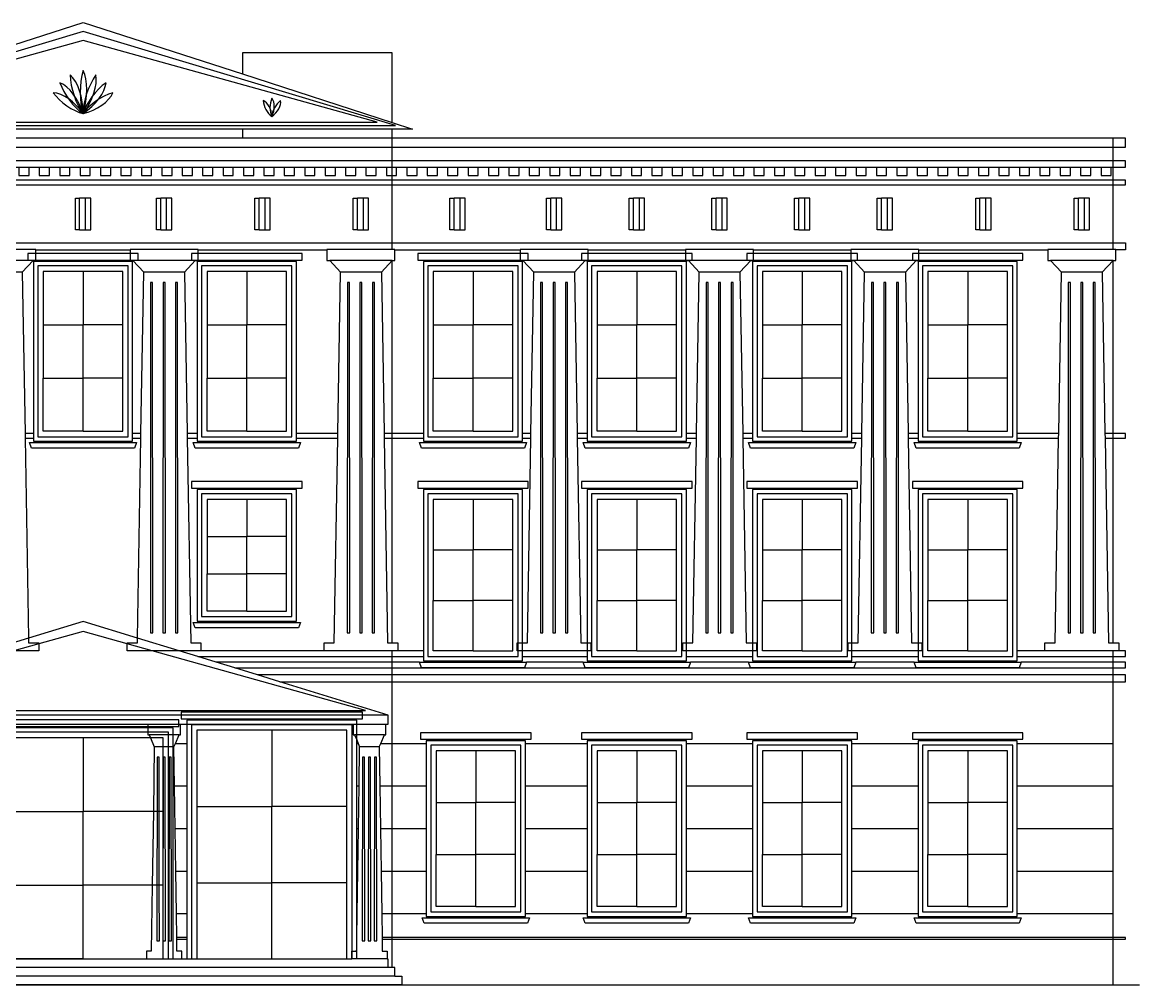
# Model space of a CAD drawing. Extents: x 114901 to 152161, y 103898 to 120858.
# Drawn here: x 132461 to 152161, y 103898 to 120858 of the extents above; entities that cross this region are included whole.
import ezdxf

# ---------------------------------------------------------------- set-up
doc = ezdxf.new("R2010")
doc.units = 0
for name, color, linetype, lineweight in [('01_SOURCE_MASSING', 7, 'Continuous', 25), ('02_NEW_GLAZING', 7, 'Continuous', 25), ('03_NEW_FRAMES', 7, 'Continuous', 25), ('04_NEW_CROWNS', 7, 'Continuous', 25), ('05_NEW_COLUMNS', 7, 'Continuous', 25), ('07_NEW_ORNAMENT', 7, 'Continuous', 25)]:
    doc.layers.add(name, color=color, linetype=linetype, lineweight=lineweight)

# ---------------------------------------------------------------- blocks, each defined once
blk = doc.blocks.new('GREEK_WINDOW_005')
at = {"layer": '02_NEW_GLAZING'}
for points in [[(0, 2746), (-700, 2746), (-700, 1831)], [(700, 1831), (700, 2746), (0, 2746)], [(0, 2746), (0, 1831)], [(-700, 1831), (-700, 915)], [(-700, 1831), (0, 1831)], [(700, 1831), (0, 1831)], [(0, 915), (0, 1831)], [(700, 915), (700, 1831)], [(0, 0), (-700, 0), (-700, 915)], [(-700, 915), (0, 915)], [(0, 0), (700, 0), (700, 915)], [(0, 0), (0, 915)], [(700, 915), (0, 915)]]:
    blk.add_lwpolyline(points, dxfattribs=at)
at = {"layer": '03_NEW_FRAMES'}
for points in [[(-975, 2946), (975, 2946), (975, 3061), (-975, 3061)], [(-875, -175), (875, -175), (875, -126), (875, 624), (875, 1374), (875, 2124), (875, 2874), (875, 2921), (-875, 2921), (-875, 2874), (-875, 2124), (-875, 1374), (-875, 624), (-875, -126)], [(-796, -96), (796, -96), (796, 2842), (-796, 2842)], [(-945, -200), (945, -200), (910, -295), (-910, -295)]]:
    blk.add_lwpolyline(points, close=True, dxfattribs=at)
blk = doc.blocks.new('GREEK_WINDOW_006')
at = {"layer": '02_NEW_GLAZING'}
for points in [[(0, 2746), (-700, 2746), (-700, 1831)], [(700, 1831), (700, 2746), (0, 2746)], [(0, 2746), (0, 1831)], [(-700, 1831), (-700, 915)], [(-700, 1831), (0, 1831)], [(700, 1831), (0, 1831)], [(0, 915), (0, 1831)], [(700, 915), (700, 1831)], [(0, 0), (-700, 0), (-700, 915)], [(-700, 915), (0, 915)], [(0, 0), (700, 0), (700, 915)], [(0, 0), (0, 915)], [(700, 915), (0, 915)]]:
    blk.add_lwpolyline(points, dxfattribs=at)
at = {"layer": '03_NEW_FRAMES'}
for points in [[(-975, 2946), (975, 2946), (975, 3061), (-975, 3061)], [(-875, -175), (875, -175), (875, -126), (875, 624), (875, 1374), (875, 2124), (875, 2874), (875, 2921), (-875, 2921), (-875, 2874), (-875, 2124), (-875, 1374), (-875, 624), (-875, -126)], [(-796, -96), (796, -96), (796, 2842), (-796, 2842)], [(-945, -200), (945, -200), (910, -295), (-910, -295)]]:
    blk.add_lwpolyline(points, close=True, dxfattribs=at)
blk = doc.blocks.new('GREEK_WINDOW_007')
at = {"layer": '02_NEW_GLAZING'}
for points in [[(0, 2746), (-700, 2746), (-700, 1831)], [(700, 1831), (700, 2746), (0, 2746)], [(0, 2746), (0, 1831)], [(-700, 1831), (-700, 915)], [(-700, 1831), (0, 1831)], [(700, 1831), (0, 1831)], [(0, 915), (0, 1831)], [(700, 915), (700, 1831)], [(0, 0), (-700, 0), (-700, 915)], [(-700, 915), (0, 915)], [(0, 0), (700, 0), (700, 915)], [(0, 0), (0, 915)], [(700, 915), (0, 915)]]:
    blk.add_lwpolyline(points, dxfattribs=at)
at = {"layer": '03_NEW_FRAMES'}
for points in [[(-975, 2946), (975, 2946), (975, 3061), (-975, 3061)], [(-875, -175), (875, -175), (875, -126), (875, 624), (875, 1374), (875, 2124), (875, 2874), (875, 2921), (-875, 2921), (-875, 2874), (-875, 2124), (-875, 1374), (-875, 624), (-875, -126)], [(-796, -96), (796, -96), (796, 2842), (-796, 2842)], [(-945, -200), (945, -200), (910, -295), (-910, -295)]]:
    blk.add_lwpolyline(points, close=True, dxfattribs=at)
blk = doc.blocks.new('GREEK_WINDOW_008')
at = {"layer": '02_NEW_GLAZING'}
for points in [[(0, 2746), (-700, 2746), (-700, 1831)], [(700, 1831), (700, 2746), (0, 2746)], [(0, 2746), (0, 1831)], [(-700, 1831), (-700, 915)], [(-700, 1831), (0, 1831)], [(700, 1831), (0, 1831)], [(0, 915), (0, 1831)], [(700, 915), (700, 1831)], [(0, 0), (-700, 0), (-700, 915)], [(-700, 915), (0, 915)], [(0, 0), (700, 0), (700, 915)], [(0, 0), (0, 915)], [(700, 915), (0, 915)]]:
    blk.add_lwpolyline(points, dxfattribs=at)
at = {"layer": '03_NEW_FRAMES'}
for points in [[(-975, 2946), (975, 2946), (975, 3061), (-975, 3061)], [(-875, -175), (875, -175), (875, -126), (875, 624), (875, 1374), (875, 2124), (875, 2874), (875, 2921), (-875, 2921), (-875, 2874), (-875, 2124), (-875, 1374), (-875, 624), (-875, -126)], [(-796, -96), (796, -96), (796, 2842), (-796, 2842)], [(-945, -200), (945, -200), (910, -295), (-910, -295)]]:
    blk.add_lwpolyline(points, close=True, dxfattribs=at)
blk = doc.blocks.new('GREEK_WINDOW_010')
at = {"layer": '02_NEW_GLAZING'}
for points in [[(0, 3899), (-1187, 3899), (-1412, 3899), (-1412, 3739), (-1412, 3559), (-1412, 2600)], [(1412, 2600), (1412, 3559), (1412, 3739), (1412, 3899), (1187, 3899), (0, 3899)], [(0, 3899), (0, 2600)], [(-1412, 2600), (-1412, 1300)], [(-1412, 2600), (-1410, 2600), (-1343, 2600), (-1305, 2600), (-1240, 2600), (0, 2600)], [(1412, 2600), (1410, 2600), (1343, 2600), (1305, 2600), (1240, 2600), (0, 2600)], [(0, 1300), (0, 2600)], [(1412, 1300), (1412, 2600)], [(0, 0), (-1118, 0), (-1412, 0), (-1412, 319), (-1412, 1300)], [(-1412, 1300), (-1409, 1300), (-1345, 1300), (-1303, 1300), (-1221, 1300), (0, 1300)], [(0, 0), (1118, 0), (1412, 0), (1412, 319), (1412, 1300)], [(0, 0), (0, 1300)], [(1412, 1300), (1409, 1300), (1345, 1300), (1303, 1300), (1221, 1300), (0, 1300)]]:
    blk.add_lwpolyline(points, dxfattribs=at)
at = {"layer": '03_NEW_FRAMES'}
blk.add_lwpolyline([(-1687, 4099), (-1142, 4099), (1142, 4099), (1687, 4099), (1687, 4139), (1687, 4214), (-1687, 4214), (-1687, 4139)], close=True, dxfattribs=at)
for points in [[(1587, -1), (1587, 3739), (1587, 3949), (1587, 4074), (1142, 4074), (-1142, 4074), (-1587, 4074), (-1587, 3949), (-1587, 3739), (-1587, -1)], [(1509, -1), (1509, 3739), (1509, 3949), (1509, 3996), (1142, 3996), (-1142, 3996), (-1509, 3996), (-1509, 3949), (-1509, 3739), (-1509, -1)]]:
    blk.add_lwpolyline(points, dxfattribs=at)
blk = doc.blocks.new('GREEK_WINDOW_011')
at = {"layer": '02_NEW_GLAZING'}
for points in [[(0, 4033), (-1321, 4033), (-1321, 2689)], [(1321, 2689), (1321, 4033), (0, 4033)], [(0, 4033), (0, 2689)], [(-1321, 2689), (-1321, 1344)], [(-1321, 2689), (0, 2689)], [(1321, 2689), (0, 2689)], [(0, 1344), (0, 2689)], [(1321, 1344), (1321, 2689)], [(-1321, 1344), (-1321, 0)], [(-1321, 1344), (0, 1344)], [(1321, 1344), (0, 1344)], [(0, 0), (0, 1344)], [(1321, 0), (1321, 1344)]]:
    blk.add_lwpolyline(points, dxfattribs=at)
at = {"layer": '03_NEW_FRAMES'}
blk.add_lwpolyline([(-1596, 4233), (1596, 4233), (1596, 4299), (1596, 4348), (-1596, 4348), (-1596, 4299)], close=True, dxfattribs=at)
for points in [[(1496, 0), (1496, 181), (1496, 347), (1496, 377), (1496, 799), (1496, 1549), (1496, 2299), (1496, 3049), (1496, 3799), (1496, 3860), (1496, 3949), (1496, 4139), (1496, 4208), (-1496, 4208), (-1496, 4139), (-1496, 3799), (-1496, 3049), (-1496, 2299), (-1496, 1549), (-1496, 799), (-1496, 377), (-1496, 347), (-1496, 0)], [(1417, 0), (1417, 140), (1417, 4129), (-1417, 4129), (-1417, 0)]]:
    blk.add_lwpolyline(points, dxfattribs=at)
blk = doc.blocks.new('GREEK_WINDOW_017')
at = {"layer": '02_NEW_GLAZING'}
for points in [[(0, 1971), (-700, 1971), (-700, 1314)], [(700, 1314), (700, 1971), (0, 1971)], [(0, 1971), (0, 1314)], [(-700, 1314), (-700, 657)], [(-700, 1314), (0, 1314)], [(700, 1314), (0, 1314)], [(0, 657), (0, 1314)], [(700, 657), (700, 1314)], [(0, 0), (-700, 0), (-700, 657)], [(-700, 657), (0, 657)], [(0, 0), (700, 0), (700, 657)], [(0, 0), (0, 657)], [(700, 657), (0, 657)]]:
    blk.add_lwpolyline(points, dxfattribs=at)
at = {"layer": '03_NEW_FRAMES'}
for points in [[(-975, 2171), (975, 2171), (975, 2286), (-975, 2286)], [(-875, -175), (875, -175), (875, 2146), (-875, 2146)], [(-796, -96), (796, -96), (796, 2068), (-796, 2068)], [(-945, -200), (945, -200), (910, -295), (-910, -295)]]:
    blk.add_lwpolyline(points, close=True, dxfattribs=at)
blk = doc.blocks.new('GREEK_WINDOW_018')
at = {"layer": '02_NEW_GLAZING'}
for points in [[(0, 2671), (-700, 2671), (-700, 1781)], [(700, 1781), (700, 2671), (0, 2671)], [(0, 2671), (0, 1781)], [(-700, 1781), (-700, 890)], [(-700, 1781), (0, 1781)], [(700, 1781), (0, 1781)], [(0, 890), (0, 1781)], [(700, 890), (700, 1781)], [(0, 0), (-700, 0), (-700, 890)], [(-700, 890), (0, 890)], [(0, 0), (700, 0), (700, 890)], [(0, 0), (0, 890)], [(700, 890), (0, 890)]]:
    blk.add_lwpolyline(points, dxfattribs=at)
at = {"layer": '03_NEW_FRAMES'}
for points in [[(-975, 2871), (975, 2871), (975, 2986), (-975, 2986)], [(-875, -175), (875, -175), (875, -100), (875, 0), (875, 140), (875, 2846), (-875, 2846), (-875, 0), (-875, -100)], [(-796, -96), (796, -96), (796, 0), (796, 140), (796, 2768), (-796, 2768)], [(-945, -200), (945, -200), (945, -200), (910, -295), (-910, -295), (-945, -200)]]:
    blk.add_lwpolyline(points, close=True, dxfattribs=at)
blk = doc.blocks.new('GREEK_WINDOW_019')
at = {"layer": '02_NEW_GLAZING'}
for points in [[(0, 2671), (-700, 2671), (-700, 1781)], [(700, 1781), (700, 2671), (0, 2671)], [(0, 2671), (0, 1781)], [(-700, 1781), (-700, 890)], [(-700, 1781), (0, 1781)], [(700, 1781), (0, 1781)], [(0, 890), (0, 1781)], [(700, 890), (700, 1781)], [(0, 0), (-700, 0), (-700, 890)], [(-700, 890), (0, 890)], [(0, 0), (700, 0), (700, 890)], [(0, 0), (0, 890)], [(700, 890), (0, 890)]]:
    blk.add_lwpolyline(points, dxfattribs=at)
at = {"layer": '03_NEW_FRAMES'}
for points in [[(-975, 2871), (975, 2871), (975, 2986), (-975, 2986)], [(-875, -175), (875, -175), (875, -100), (875, 0), (875, 140), (875, 2846), (-875, 2846), (-875, 140), (-875, 0), (-875, -100)], [(-796, -96), (796, -96), (796, 2768), (-796, 2768)], [(-945, -200), (945, -200), (945, -200), (910, -295), (-910, -295), (-945, -200)]]:
    blk.add_lwpolyline(points, close=True, dxfattribs=at)
blk = doc.blocks.new('GREEK_WINDOW_020')
at = {"layer": '02_NEW_GLAZING'}
for points in [[(0, 2671), (-700, 2671), (-700, 1781)], [(700, 1781), (700, 2671), (0, 2671)], [(0, 2671), (0, 1781)], [(-700, 1781), (-700, 890)], [(-700, 1781), (0, 1781)], [(700, 1781), (0, 1781)], [(0, 890), (0, 1781)], [(700, 890), (700, 1781)], [(0, 0), (-700, 0), (-700, 890)], [(-700, 890), (0, 890)], [(0, 0), (700, 0), (700, 890)], [(0, 0), (0, 890)], [(700, 890), (0, 890)]]:
    blk.add_lwpolyline(points, dxfattribs=at)
at = {"layer": '03_NEW_FRAMES'}
for points in [[(-975, 2871), (975, 2871), (975, 2986), (-975, 2986)], [(-875, -175), (875, -175), (875, -100), (875, 0), (875, 140), (875, 2846), (-875, 2846), (-875, 140), (-875, 0), (-875, -100)], [(-796, -96), (796, -96), (796, 2768), (-796, 2768)], [(-945, -200), (945, -200), (945, -200), (910, -295), (-910, -295), (-945, -200)]]:
    blk.add_lwpolyline(points, close=True, dxfattribs=at)
blk = doc.blocks.new('GREEK_WINDOW_021')
at = {"layer": '02_NEW_GLAZING'}
for points in [[(0, 2671), (-700, 2671), (-700, 1781)], [(700, 1781), (700, 2671), (0, 2671)], [(0, 2671), (0, 1781)], [(-700, 1781), (-700, 890)], [(-700, 1781), (0, 1781)], [(700, 1781), (0, 1781)], [(0, 890), (0, 1781)], [(700, 890), (700, 1781)], [(0, 0), (-700, 0), (-700, 890)], [(-700, 890), (0, 890)], [(0, 0), (700, 0), (700, 890)], [(0, 0), (0, 890)], [(700, 890), (0, 890)]]:
    blk.add_lwpolyline(points, dxfattribs=at)
at = {"layer": '03_NEW_FRAMES'}
for points in [[(-975, 2871), (975, 2871), (975, 2986), (-975, 2986)], [(-875, -175), (875, -175), (875, -100), (875, 0), (875, 2846), (-875, 2846), (-875, 140), (-875, 0), (-875, -100)], [(-796, -96), (796, -96), (796, 2768), (-796, 2768)], [(-945, -200), (945, -200), (945, -200), (910, -295), (-910, -295), (-945, -200)]]:
    blk.add_lwpolyline(points, close=True, dxfattribs=at)
blk = doc.blocks.new('GREEK_WINDOW_027')
at = {"layer": '02_NEW_GLAZING'}
for points in [[(0, 2817), (-700, 2817), (-700, 1878)], [(700, 1878), (700, 2817), (0, 2817)], [(0, 2817), (0, 1878)], [(-700, 1878), (-700, 939)], [(-700, 1878), (0, 1878)], [(700, 1878), (0, 1878)], [(0, 939), (0, 1878)], [(700, 939), (700, 1878)], [(0, 0), (-700, 0), (-700, 939)], [(-700, 939), (0, 939)], [(0, 0), (700, 0), (700, 939)], [(0, 0), (0, 939)], [(700, 939), (0, 939)]]:
    blk.add_lwpolyline(points, dxfattribs=at)
at = {"layer": '03_NEW_FRAMES'}
for points in [[(-975, 3017), (-830, 3017), (830, 3017), (975, 3017), (975, 3132), (830, 3132), (-830, 3132), (-975, 3132)], [(-875, -175), (875, -175), (875, -121), (875, -36), (875, 2992), (-875, 2992), (-875, -36), (-875, -121)], [(-796, -96), (796, -96), (796, 2914), (-796, 2914)], [(-945, -200), (945, -200), (910, -295), (-910, -295)]]:
    blk.add_lwpolyline(points, close=True, dxfattribs=at)
blk = doc.blocks.new('GREEK_WINDOW_028')
at = {"layer": '02_NEW_GLAZING'}
for points in [[(0, 2817), (-700, 2817), (-700, 1878)], [(700, 1878), (700, 2817), (0, 2817)], [(0, 2817), (0, 1878)], [(-700, 1878), (-700, 939)], [(-700, 1878), (0, 1878)], [(700, 1878), (0, 1878)], [(0, 939), (0, 1878)], [(700, 939), (700, 1878)], [(0, 0), (-700, 0), (-700, 939)], [(-700, 939), (0, 939)], [(0, 0), (700, 0), (700, 939)], [(0, 0), (0, 939)], [(700, 939), (0, 939)]]:
    blk.add_lwpolyline(points, dxfattribs=at)
at = {"layer": '03_NEW_FRAMES'}
for points in [[(-975, 3017), (-858, 3017), (975, 3017), (975, 3132), (-858, 3132), (-975, 3132)], [(-875, -175), (875, -175), (875, -121), (875, -36), (875, 2992), (-875, 2992), (-875, -36), (-875, -121)], [(-796, -96), (796, -96), (796, 2914), (-796, 2914)], [(-945, -200), (945, -200), (910, -295), (-910, -295)]]:
    blk.add_lwpolyline(points, close=True, dxfattribs=at)
blk = doc.blocks.new('GREEK_WINDOW_029')
at = {"layer": '02_NEW_GLAZING'}
for points in [[(0, 2817), (-700, 2817), (-700, 1878)], [(700, 1878), (700, 2817), (0, 2817)], [(0, 2817), (0, 1878)], [(-700, 1878), (-700, 939)], [(-700, 1878), (0, 1878)], [(700, 1878), (0, 1878)], [(0, 939), (0, 1878)], [(700, 939), (700, 1878)], [(0, 0), (-700, 0), (-700, 939)], [(-700, 939), (0, 939)], [(0, 0), (700, 0), (700, 939)], [(0, 0), (0, 939)], [(700, 939), (0, 939)]]:
    blk.add_lwpolyline(points, dxfattribs=at)
at = {"layer": '03_NEW_FRAMES'}
for points in [[(-975, 3017), (830, 3017), (975, 3017), (975, 3132), (830, 3132), (-975, 3132)], [(-875, -175), (875, -175), (875, -121), (875, -36), (875, 2992), (-875, 2992), (-875, -36), (-875, -121)], [(-796, -96), (796, -96), (796, 2914), (-796, 2914)], [(-945, -200), (945, -200), (910, -295), (-910, -295)]]:
    blk.add_lwpolyline(points, close=True, dxfattribs=at)
blk = doc.blocks.new('GREEK_WINDOW_030')
at = {"layer": '02_NEW_GLAZING'}
for points in [[(0, 2817), (-700, 2817), (-700, 1878)], [(700, 1878), (700, 2817), (0, 2817)], [(0, 2817), (0, 1878)], [(-700, 1878), (-700, 939)], [(-700, 1878), (0, 1878)], [(700, 1878), (0, 1878)], [(0, 939), (0, 1878)], [(700, 939), (700, 1878)], [(0, 0), (-700, 0), (-700, 939)], [(-700, 939), (0, 939)], [(0, 0), (700, 0), (700, 939)], [(0, 0), (0, 939)], [(700, 939), (0, 939)]]:
    blk.add_lwpolyline(points, dxfattribs=at)
at = {"layer": '03_NEW_FRAMES'}
for points in [[(-975, 3017), (-858, 3017), (858, 3017), (975, 3017), (975, 3132), (858, 3132), (-858, 3132), (-975, 3132)], [(-875, -175), (875, -175), (875, -121), (875, -36), (875, 2992), (-875, 2992), (-875, -36), (-875, -121)], [(-796, -96), (796, -96), (796, 2914), (-796, 2914)], [(-945, -200), (945, -200), (910, -295), (-910, -295)]]:
    blk.add_lwpolyline(points, close=True, dxfattribs=at)
blk = doc.blocks.new('GREEK_WINDOW_031')
at = {"layer": '02_NEW_GLAZING'}
for points in [[(0, 2817), (-700, 2817), (-700, 1878)], [(700, 1878), (700, 2817), (0, 2817)], [(0, 2817), (0, 1878)], [(-700, 1878), (-700, 939)], [(-700, 1878), (0, 1878)], [(700, 1878), (0, 1878)], [(0, 939), (0, 1878)], [(700, 939), (700, 1878)], [(0, 0), (-700, 0), (-700, 939)], [(-700, 939), (0, 939)], [(0, 0), (700, 0), (700, 939)], [(0, 0), (0, 939)], [(700, 939), (0, 939)]]:
    blk.add_lwpolyline(points, dxfattribs=at)
at = {"layer": '03_NEW_FRAMES'}
for points in [[(-975, 3017), (-858, 3017), (858, 3017), (975, 3017), (975, 3132), (858, 3132), (-858, 3132), (-975, 3132)], [(-875, -175), (875, -175), (875, -121), (875, -36), (875, 2992), (-875, 2992), (-875, -36), (-875, -121)], [(-796, -96), (796, -96), (796, 2914), (-796, 2914)], [(-945, -200), (945, -200), (910, -295), (-910, -295)]]:
    blk.add_lwpolyline(points, close=True, dxfattribs=at)
blk = doc.blocks.new('GREEK_WINDOW_032')
at = {"layer": '02_NEW_GLAZING'}
for points in [[(0, 2817), (-700, 2817), (-700, 1878)], [(700, 1878), (700, 2817), (0, 2817)], [(0, 2817), (0, 1878)], [(-700, 1878), (-700, 939)], [(-700, 1878), (0, 1878)], [(700, 1878), (0, 1878)], [(0, 939), (0, 1878)], [(700, 939), (700, 1878)], [(0, 0), (-700, 0), (-700, 939)], [(-700, 939), (0, 939)], [(0, 0), (700, 0), (700, 939)], [(0, 0), (0, 939)], [(700, 939), (0, 939)]]:
    blk.add_lwpolyline(points, dxfattribs=at)
at = {"layer": '03_NEW_FRAMES'}
for points in [[(-975, 3017), (-859, 3017), (975, 3017), (975, 3132), (-859, 3132), (-975, 3132)], [(-875, -175), (875, -175), (875, -121), (875, -36), (875, 2992), (-875, 2992), (-875, -36), (-875, -121)], [(-796, -96), (796, -96), (796, 2914), (-796, 2914)], [(-945, -200), (945, -200), (910, -295), (-910, -295)]]:
    blk.add_lwpolyline(points, close=True, dxfattribs=at)
blk = doc.blocks.new('GREEK_GREEK_PEDIMENT')
at = {"layer": '04_NEW_CROWNS'}
for points in [[(5450, 0), (2810, 0), (-2810, 0), (-5450, 0), (-5811, 0), (-5450, 117), (-2810, 971), (0, 1880), (2810, 971), (5450, 117), (5811, 0)], [(-5511, 62), (5509, 62), (0, 1722)], [(-5191, 122), (5189, 122), (0, 1562)]]:
    blk.add_lwpolyline(points, close=True, dxfattribs=at)
at = {"layer": '07_NEW_ORNAMENT'}
for points in [[(0, 272), (-67, 477), (-67, 804), (0, 1032), (91, 865), (91, 553), (0, 272)], [(0, 272), (-164, 379), (-338, 613), (-406, 817), (-244, 751), (-77, 528), (0, 272)], [(0, 272), (-125, 435), (-222, 729), (-226, 955), (-90, 833), (3, 553), (0, 272)], [(0, 272), (-3, 477), (95, 771), (226, 955), (263, 776), (170, 496), (0, 272)], [(0, 272), (56, 459), (230, 694), (406, 817), (390, 643), (223, 419), (0, 272)], [(0, 272), (-180, 316), (-406, 474), (-524, 639), (-357, 633), (-142, 482), (0, 272)], [(0, 272), (103, 426), (328, 584), (524, 639), (461, 483), (246, 333), (0, 272)], [(-3331, 222), (-3410, 277), (-3476, 398), (-3485, 503), (-3399, 469), (-3337, 354), (-3331, 222)], [(-3331, 222), (-3374, 308), (-3374, 446), (-3331, 542), (-3273, 471), (-3273, 340), (-3331, 222)], [(-3331, 222), (-3328, 318), (-3262, 439), (-3178, 503), (-3160, 413), (-3223, 298), (-3331, 222)], [(3329, 222), (3250, 277), (3184, 398), (3175, 503), (3261, 469), (3323, 354), (3329, 222)], [(3329, 222), (3286, 308), (3286, 446), (3329, 542), (3387, 471), (3387, 340), (3329, 222)], [(3329, 222), (3332, 318), (3398, 439), (3482, 503), (3500, 413), (3437, 298), (3329, 222)]]:
    blk.add_open_spline(points, degree=3, knots=[0, 0, 0, 0, 1, 1, 1, 2, 2, 2, 2], dxfattribs=at)
blk = doc.blocks.new('GREEK_COLUMN_006')
at = {"layer": '05_NEW_COLUMNS'}
for points in [[(550, 6882.7), (600, 6882.7), (600, 6888.738569), (600, 7003.738569), (600, 7072.7), (-600, 7072.7), (-600, 7003.738569), (-600, 6888.738569), (-600, 6882.7), (-550, 6882.7)], [(550, 6882.7), (-550, 6882.7)], [(-550, 6882.7), (-360, 6672.7)], [(360, 6672.7), (550, 6882.7)], [(360, 6672.7), (407.773815, 3835.5), (409.205076, 3750.5), (468.555513, 225.785461), (470, 140), (650, 140), (650, 122.920951), (650, 0), (209.509676, 0), (-267.792455, 0), (-650, 0), (-650, 140), (-470, 140), (-409.205076, 3750.5), (-407.773815, 3835.5), (-360, 6672.7)], [(360, 6672.7), (-360, 6672.7)]]:
    blk.add_lwpolyline(points, dxfattribs=at)
for points in [[(-242, 320), (-198, 320), (-202, 6492.7), (-238, 6492.7)], [(-22, 320), (22, 320), (18, 6492.7), (-18, 6492.7)], [(198, 320), (242, 320), (238, 6492.7), (202, 6492.7)]]:
    blk.add_lwpolyline(points, close=True, dxfattribs=at)
blk = doc.blocks.new('GREEK_COLUMN_007')
at = {"layer": '05_NEW_COLUMNS'}
for points in [[(550, 6882.7), (600, 6882.7), (600, 6888.738569), (600, 7003.738569), (600, 7072.7), (-600, 7072.7), (-600, 7003.738569), (-600, 6888.738569), (-600, 6882.7), (-550, 6882.7)], [(550, 6882.7), (-550, 6882.7)], [(-550, 6882.7), (-360, 6672.7)], [(360, 6672.7), (550, 6882.7)], [(360, 6672.7), (407.773815, 3835.5), (409.205076, 3750.5), (470, 140), (650, 140), (650, 0), (266.998455, 0), (-210.148597, 0), (-650, 0), (-650, 122.796893), (-650, 140), (-470, 140), (-468.558046, 225.635023), (-409.205076, 3750.5), (-407.773815, 3835.5), (-360, 6672.7)], [(360, 6672.7), (-360, 6672.7)]]:
    blk.add_lwpolyline(points, dxfattribs=at)
for points in [[(-242, 320), (-198, 320), (-202, 6492.7), (-238, 6492.7)], [(-22, 320), (22, 320), (18, 6492.7), (-18, 6492.7)], [(198, 320), (242, 320), (238, 6492.7), (202, 6492.7)]]:
    blk.add_lwpolyline(points, close=True, dxfattribs=at)
blk = doc.blocks.new('GREEK_COLUMN_008')
at = {"layer": '05_NEW_COLUMNS'}
for points in [[(550, 6882.7), (550.01, 6882.7), (600, 6882.7), (600, 7072.7), (550.01, 7072.7), (-600, 7072.7), (-600, 6882.7), (-550, 6882.7)], [(550, 6882.7), (-550, 6882.7)], [(-550, 6882.7), (-360, 6672.7)], [(360, 6672.7), (549.988708, 6882.687519)], [(549.988708, 6882.68752), (550, 6882.7)], [(360, 6672.7), (407.773815, 3835.5), (409.205076, 3750.5), (470, 140), (549.988708, 140), (550.01, 140), (650, 140), (650, 0), (550.01, 0), (-650, 0), (-650, 140), (-470, 140), (-409.205076, 3750.5), (-407.773815, 3835.5), (-360, 6672.7)], [(360, 6672.7), (-360, 6672.7)]]:
    blk.add_lwpolyline(points, dxfattribs=at)
for points in [[(-242, 320), (-198, 320), (-202, 6492.7), (-238, 6492.7)], [(-22, 320), (22, 320), (18, 6492.7), (-18, 6492.7)], [(198, 320), (242, 320), (238, 6492.7), (202, 6492.7)]]:
    blk.add_lwpolyline(points, close=True, dxfattribs=at)
blk = doc.blocks.new('GREEK_COLUMN_009')
at = {"layer": '05_NEW_COLUMNS'}
for points in [[(550, 6882.7), (600, 6882.7), (600, 6888.738569), (600, 7003.738569), (600, 7072.7), (-600, 7072.7), (-600, 7003.738569), (-600, 6888.738569), (-600, 6882.7), (-550, 6882.7)], [(550, 6882.7), (-550, 6882.7)], [(-550, 6882.7), (-360, 6672.7)], [(360, 6672.7), (550, 6882.7)], [(360, 6672.7), (407.773815, 3835.5), (409.205076, 3750.5), (470, 140), (583.44, 140), (650, 140), (650, 0), (583.44, 0), (-554.65, 0), (-633.4, 0), (-650, 0), (-650, 140), (-633.4, 140), (-554.65, 140), (-470, 140), (-409.205076, 3750.5), (-407.773815, 3835.5), (-360, 6672.7)], [(360, 6672.7), (-360, 6672.7)]]:
    blk.add_lwpolyline(points, dxfattribs=at)
for points in [[(-242, 320), (-198, 320), (-202, 6492.7), (-238, 6492.7)], [(-22, 320), (22, 320), (18, 6492.7), (-18, 6492.7)], [(198, 320), (242, 320), (238, 6492.7), (202, 6492.7)]]:
    blk.add_lwpolyline(points, close=True, dxfattribs=at)
blk = doc.blocks.new('GREEK_COLUMN_010')
at = {"layer": '05_NEW_COLUMNS'}
for points in [[(550, 6882.7), (600, 6882.7), (600, 6888.738569), (600, 7003.738569), (600, 7072.7), (-600, 7072.7), (-600, 7003.738569), (-600, 6888.738569), (-600, 6882.7), (-550, 6882.7)], [(550, 6882.7), (-550, 6882.7)], [(-550, 6882.7), (-360, 6672.7)], [(360, 6672.7), (550, 6882.7)], [(360, 6672.7), (407.773815, 3835.5), (409.205076, 3750.5), (470, 140), (583.47, 140), (650, 140), (650, 0), (583.47, 0), (-583.36, 0), (-650, 0), (-650, 140), (-583.36, 140), (-470, 140), (-409.205076, 3750.5), (-407.773815, 3835.5), (-360, 6672.7)], [(360, 6672.7), (-360, 6672.7)]]:
    blk.add_lwpolyline(points, dxfattribs=at)
for points in [[(-242, 320), (-198, 320), (-202, 6492.7), (-238, 6492.7)], [(-22, 320), (22, 320), (18, 6492.7), (-18, 6492.7)], [(198, 320), (242, 320), (238, 6492.7), (202, 6492.7)]]:
    blk.add_lwpolyline(points, close=True, dxfattribs=at)
blk = doc.blocks.new('GREEK_COLUMN_011')
at = {"layer": '05_NEW_COLUMNS'}
for points in [[(550, 6882.7), (600, 6882.7), (600, 6888.738569), (600, 7003.738569), (600, 7072.7), (-600, 7072.7), (-600, 7003.738569), (-600, 6888.738569), (-600, 6882.7), (-550, 6882.7)], [(550, 6882.7), (-550, 6882.7)], [(-550, 6882.7), (-360, 6672.7)], [(360, 6672.7), (550, 6882.7)], [(360, 6672.7), (407.773815, 3835.5), (409.205076, 3750.5), (470, 140), (583.51, 140), (650, 140), (650, 0), (583.51, 0), (-583.33, 0), (-650, 0), (-650, 140), (-583.33, 140), (-470, 140), (-409.205076, 3750.5), (-407.773815, 3835.5), (-360, 6672.7)], [(360, 6672.7), (-360, 6672.7)]]:
    blk.add_lwpolyline(points, dxfattribs=at)
for points in [[(-242, 320), (-198, 320), (-202, 6492.7), (-238, 6492.7)], [(-22, 320), (22, 320), (18, 6492.7), (-18, 6492.7)], [(198, 320), (242, 320), (238, 6492.7), (202, 6492.7)]]:
    blk.add_lwpolyline(points, close=True, dxfattribs=at)
blk = doc.blocks.new('GREEK_COLUMN_012')
at = {"layer": '05_NEW_COLUMNS'}
for points in [[(550, 6882.7), (550.024, 6882.7), (600, 6882.7), (600, 7072.7), (550.024, 7072.7), (-600, 7072.7), (-600, 6882.7), (-550, 6882.7)], [(550, 6882.7), (-550, 6882.7)], [(-550, 6882.7), (-360, 6672.7)], [(360, 6672.7), (550, 6882.7)], [(360, 6672.7), (407.773815, 3835.5), (409.205076, 3750.5), (470, 140), (550.024, 140), (650, 140), (650, 0), (550.024, 0), (-650, 0), (-650, 140), (-470, 140), (-409.205076, 3750.5), (-407.773815, 3835.5), (-360, 6672.7)], [(360, 6672.7), (-360, 6672.7)]]:
    blk.add_lwpolyline(points, dxfattribs=at)
for points in [[(-242, 320), (-198, 320), (-202, 6492.7), (-238, 6492.7)], [(-22, 320), (22, 320), (18, 6492.7), (-18, 6492.7)], [(198, 320), (242, 320), (238, 6492.7), (202, 6492.7)]]:
    blk.add_lwpolyline(points, close=True, dxfattribs=at)
blk = doc.blocks.new('GREEK_DORIC_FRIEZE')
at = {"layer": '07_NEW_ORNAMENT'}
for points in [[(-18050, 860), (-17870, 860), (-17870, 1000), (-18050, 1000)], [(-17690, 860), (-17510, 860), (-17510, 1000), (-17690, 1000)], [(-17330, 860), (-17150, 860), (-17150, 1000), (-17330, 1000)], [(-16970, 860), (-16790, 860), (-16790, 1000), (-16970, 1000)], [(-16610, 860), (-16430, 860), (-16430, 1000), (-16610, 1000)], [(-16250, 860), (-16070, 860), (-16070, 1000), (-16250, 1000)], [(-15890, 860), (-15710, 860), (-15710, 1000), (-15890, 1000)], [(-15530, 860), (-15350, 860), (-15350, 1000), (-15530, 1000)], [(-15170, 860), (-14990, 860), (-14990, 1000), (-15170, 1000)], [(-14810, 860), (-14630, 860), (-14630, 1000), (-14810, 1000)], [(-14450, 860), (-14270, 860), (-14270, 1000), (-14450, 1000)], [(-14090, 860), (-13910, 860), (-13910, 1000), (-14090, 1000)], [(-13730, 860), (-13550, 860), (-13550, 1000), (-13730, 1000)], [(-13370, 860), (-13190, 860), (-13190, 1000), (-13370, 1000)], [(-13010, 860), (-12830, 860), (-12830, 1000), (-13010, 1000)], [(-12650, 860), (-12470, 860), (-12470, 1000), (-12650, 1000)], [(-12290, 860), (-12110, 860), (-12110, 1000), (-12290, 1000)], [(-11930, 860), (-11750, 860), (-11750, 1000), (-11930, 1000)], [(-11570, 860), (-11390, 860), (-11390, 1000), (-11570, 1000)], [(-11210, 860), (-11030, 860), (-11030, 1000), (-11210, 1000)], [(-10850, 860), (-10670, 860), (-10670, 1000), (-10850, 1000)], [(-10490, 860), (-10310, 860), (-10310, 1000), (-10490, 1000)], [(-10130, 860), (-9950, 860), (-9950, 1000), (-10130, 1000)], [(-9770, 860), (-9590, 860), (-9590, 1000), (-9770, 1000)], [(-9410, 860), (-9230, 860), (-9230, 1000), (-9410, 1000)], [(-9050, 860), (-8870, 860), (-8870, 1000), (-9050, 1000)], [(-8690, 860), (-8510, 860), (-8510, 1000), (-8690, 1000)], [(-8330, 860), (-8150, 860), (-8150, 1000), (-8330, 1000)], [(-7970, 860), (-7790, 860), (-7790, 1000), (-7970, 1000)], [(-7610, 860), (-7430, 860), (-7430, 1000), (-7610, 1000)], [(-7250, 860), (-7070, 860), (-7070, 1000), (-7250, 1000)], [(-6890, 860), (-6710, 860), (-6710, 1000), (-6890, 1000)], [(-6530, 860), (-6350, 860), (-6350, 1000), (-6530, 1000)], [(-6170, 860), (-5990, 860), (-5990, 1000), (-6170, 1000)], [(-5810, 860), (-5630, 860), (-5630, 1000), (-5810, 1000)], [(-5450, 860), (-5448.89, 860), (-5270, 860), (-5270, 1000), (-5448.89, 1000), (-5450, 1000)], [(-5090, 860), (-4910, 860), (-4910, 1000), (-5090, 1000)], [(-4730, 860), (-4550, 860), (-4550, 1000), (-4730, 1000)], [(-4370, 860), (-4190, 860), (-4190, 1000), (-4370, 1000)], [(-4010, 860), (-3830, 860), (-3830, 1000), (-4010, 1000)], [(-3650, 860), (-3470, 860), (-3470, 1000), (-3650, 1000)], [(-3290, 860), (-3110, 860), (-3110, 1000), (-3290, 1000)], [(-2930, 860), (-2750, 860), (-2750, 1000), (-2930, 1000)], [(-2570, 860), (-2390, 860), (-2390, 1000), (-2570, 1000)], [(-2210, 860), (-2030, 860), (-2030, 1000), (-2210, 1000)], [(-1850, 860), (-1670, 860), (-1670, 1000), (-1850, 1000)], [(-1490, 860), (-1310, 860), (-1310, 1000), (-1490, 1000)], [(-1130, 860), (-950, 860), (-950, 1000), (-1130, 1000)], [(-770, 860), (-590, 860), (-590, 1000), (-770, 1000)], [(-410, 860), (-230, 860), (-230, 1000), (-410, 1000)], [(-50, 860), (130, 860), (130, 1000), (-50, 1000)], [(310, 860), (490, 860), (490, 1000), (310, 1000)], [(670, 860), (850, 860), (850, 1000), (670, 1000)], [(1030, 860), (1210, 860), (1210, 1000), (1030, 1000)], [(1390, 860), (1570, 860), (1570, 1000), (1390, 1000)], [(1750, 860), (1930, 860), (1930, 1000), (1750, 1000)], [(2110, 860), (2290, 860), (2290, 1000), (2110, 1000)], [(2470, 860), (2650, 860), (2650, 1000), (2470, 1000)], [(2830, 860), (3010, 860), (3010, 1000), (2830, 1000)], [(3190, 860), (3370, 860), (3370, 1000), (3190, 1000)], [(3550, 860), (3730, 860), (3730, 1000), (3550, 1000)], [(3910, 860), (4090, 860), (4090, 1000), (3910, 1000)], [(4270, 860), (4450, 860), (4450, 1000), (4270, 1000)], [(4630, 860), (4810, 860), (4810, 1000), (4630, 1000)], [(4990, 860), (5170, 860), (5170, 1000), (4990, 1000)], [(5350, 860), (5451.11, 860), (5530, 860), (5530, 1000), (5451.11, 1000), (5350, 1000)], [(5710, 860), (5890, 860), (5890, 1000), (5710, 1000)], [(6070, 860), (6250, 860), (6250, 1000), (6070, 1000)], [(6430, 860), (6610, 860), (6610, 1000), (6430, 1000)], [(6790, 860), (6970, 860), (6970, 1000), (6790, 1000)], [(7150, 860), (7330, 860), (7330, 1000), (7150, 1000)], [(7510, 860), (7690, 860), (7690, 1000), (7510, 1000)], [(7870, 860), (8050, 860), (8050, 1000), (7870, 1000)], [(8230, 860), (8410, 860), (8410, 1000), (8230, 1000)], [(8590, 860), (8770, 860), (8770, 1000), (8590, 1000)], [(8950, 860), (9130, 860), (9130, 1000), (8950, 1000)], [(9310, 860), (9490, 860), (9490, 1000), (9310, 1000)], [(9670, 860), (9850, 860), (9850, 1000), (9670, 1000)], [(10030, 860), (10210, 860), (10210, 1000), (10030, 1000)], [(10390, 860), (10570, 860), (10570, 1000), (10390, 1000)], [(10750, 860), (10930, 860), (10930, 1000), (10750, 1000)], [(11110, 860), (11290, 860), (11290, 1000), (11110, 1000)], [(11470, 860), (11650, 860), (11650, 1000), (11470, 1000)], [(11830, 860), (12010, 860), (12010, 1000), (11830, 1000)], [(12190, 860), (12370, 860), (12370, 1000), (12190, 1000)], [(12550, 860), (12730, 860), (12730, 1000), (12550, 1000)], [(12910, 860), (13090, 860), (13090, 1000), (12910, 1000)], [(13270, 860), (13450, 860), (13450, 1000), (13270, 1000)], [(13630, 860), (13810, 860), (13810, 1000), (13630, 1000)], [(13990, 860), (14170, 860), (14170, 1000), (13990, 1000)], [(14350, 860), (14530, 860), (14530, 1000), (14350, 1000)], [(14710, 860), (14890, 860), (14890, 1000), (14710, 1000)], [(15070, 860), (15250, 860), (15250, 1000), (15070, 1000)], [(15430, 860), (15610, 860), (15610, 1000), (15430, 1000)], [(15790, 860), (15970, 860), (15970, 1000), (15790, 1000)], [(16150, 860), (16330, 860), (16330, 1000), (16150, 1000)], [(16510, 860), (16690, 860), (16690, 1000), (16510, 1000)], [(16870, 860), (17050, 860), (17050, 1000), (16870, 1000)], [(17230, 860), (17410, 860), (17410, 1000), (17230, 1000)], [(17590, 860), (17770, 860), (17770, 1000), (17590, 1000)], [(17950, 860), (18130, 860), (18130, 1000), (17950, 1000)]]:
    blk.add_lwpolyline(points, close=True, dxfattribs=at)
for points in [[(-17668.7, -100), (-17743.7, -100), (-17743.7, 460), (-17668.7, 460)], [(-17668.7, -100), (-17668.7, 460)], [(-17563.7, 460), (-17668.7, 460)], [(-17563.7, -100), (-17473.7, -100), (-17473.7, 460), (-17563.7, 460)], [(-17563.7, -100), (-17563.7, 460)], [(-15933.55, -100), (-16008.55, -100), (-16008.55, 460), (-15933.55, 460)], [(-15933.55, -100), (-15933.55, 460)], [(-15828.55, 460), (-15933.55, 460)], [(-15828.55, -100), (-15738.55, -100), (-15738.55, 460), (-15828.55, 460)], [(-15828.55, -100), (-15828.55, 460)], [(-14198.4, -100), (-14273.4, -100), (-14273.4, 460), (-14198.4, 460)], [(-14198.4, -100), (-14198.4, 460)], [(-14093.4, 460), (-14198.4, 460)], [(-14093.4, -100), (-14003.4, -100), (-14003.4, 460), (-14093.4, 460)], [(-14093.4, -100), (-14093.4, 460)], [(-12740, -100), (-12815, -100), (-12815, 460), (-12740, 460)], [(-12740, -100), (-12740, 460)], [(-12635, 460), (-12740, 460)], [(-12635, -100), (-12545, -100), (-12545, 460), (-12635, 460)], [(-12635, -100), (-12635, 460)], [(-11281.6, -100), (-11356.6, -100), (-11356.6, 460), (-11281.6, 460)], [(-11281.6, -100), (-11281.6, 460)], [(-11176.6, 460), (-11281.6, 460)], [(-11176.6, -100), (-11086.6, -100), (-11086.6, 460), (-11176.6, 460)], [(-11176.6, -100), (-11176.6, 460)], [(-9823.2, -100), (-9898.2, -100), (-9898.2, 460), (-9823.2, 460)], [(-9823.2, -100), (-9823.2, 460)], [(-9718.2, 460), (-9823.2, 460)], [(-9718.2, -100), (-9628.2, -100), (-9628.2, 460), (-9718.2, 460)], [(-9718.2, -100), (-9718.2, 460)], [(-8364.8, -100), (-8439.8, -100), (-8439.8, 460), (-8364.8, 460)], [(-8364.8, -100), (-8364.8, 460)], [(-8259.8, 460), (-8364.8, 460)], [(-8259.8, -100), (-8169.8, -100), (-8169.8, 460), (-8259.8, 460)], [(-8259.8, -100), (-8259.8, 460)], [(-6661.85, -100), (-6736.85, -100), (-6736.85, 460), (-6661.85, 460)], [(-6661.85, -100), (-6661.85, 460)], [(-6556.85, 460), (-6661.85, 460)], [(-6556.85, -100), (-6466.85, -100), (-6466.85, 460), (-6556.85, 460)], [(-6556.85, -100), (-6556.85, 460)], [(-4958.9, -100), (-5033.9, -100), (-5033.9, 460), (-4958.9, 460)], [(-4958.9, -100), (-4958.9, 460)], [(-4853.9, 460), (-4958.9, 460)], [(-4853.9, -100), (-4763.9, -100), (-4763.9, 460), (-4853.9, 460)], [(-4853.9, -100), (-4853.9, 460)], [(-3223.75, -100), (-3298.75, -100), (-3298.75, 460), (-3223.75, 460)], [(-3223.75, -100), (-3223.75, 460)], [(-3118.75, 460), (-3223.75, 460)], [(-3118.75, -100), (-3028.75, -100), (-3028.75, 460), (-3118.75, 460)], [(-3118.75, -100), (-3118.75, 460)], [(-1488.6, -100), (-1563.6, -100), (-1563.6, 460), (-1488.6, 460)], [(-1488.6, -100), (-1488.6, 460)], [(-1383.6, 460), (-1488.6, 460)], [(-1383.6, -100), (-1293.6, -100), (-1293.6, 460), (-1383.6, 460)], [(-1383.6, -100), (-1383.6, 460)], [(-58.85, -100), (-133.85, -100), (-133.85, 460), (-58.85, 460)], [(-58.85, -100), (-58.85, 460)], [(46.15, 460), (-58.85, 460)], [(46.15, -100), (136.15, -100), (136.15, 460), (46.15, 460)], [(46.15, -100), (46.15, 460)], [(1370.9, -100), (1295.9, -100), (1295.9, 460), (1370.9, 460)], [(1370.9, -100), (1370.9, 460)], [(1475.9, 460), (1370.9, 460)], [(1475.9, -100), (1565.9, -100), (1565.9, 460), (1475.9, 460)], [(1475.9, -100), (1475.9, 460)], [(3106, -100), (3031, -100), (3031, 460), (3106, 460)], [(3106, -100), (3106, 460)], [(3211, 460), (3106, 460)], [(3211, -100), (3301, -100), (3301, 460), (3211, 460)], [(3211, -100), (3211, 460)], [(4841.1, -100), (4766.1, -100), (4766.1, 460), (4841.1, 460)], [(4841.1, -100), (4841.1, 460)], [(4946.1, 460), (4841.1, 460)], [(4946.1, -100), (5036.1, -100), (5036.1, 460), (4946.1, 460)], [(4946.1, -100), (4946.1, 460)], [(6544, -100), (6469, -100), (6469, 460), (6544, 460)], [(6544, -100), (6544, 460)], [(6649, 460), (6544, 460)], [(6649, -100), (6739, -100), (6739, 460), (6649, 460)], [(6649, -100), (6649, 460)], [(8246.9, -100), (8171.9, -100), (8171.9, 460), (8246.9, 460)], [(8246.9, -100), (8246.9, 460)], [(8351.9, 460), (8246.9, 460)], [(8351.9, -100), (8441.9, -100), (8441.9, 460), (8351.9, 460)], [(8351.9, -100), (8351.9, 460)], [(9705.3, -100), (9630.3, -100), (9630.3, 460), (9705.3, 460)], [(9705.3, -100), (9705.3, 460)], [(9810.3, 460), (9705.3, 460)], [(9810.3, -100), (9900.3, -100), (9900.3, 460), (9810.3, 460)], [(9810.3, -100), (9810.3, 460)], [(11163.7, -100), (11088.7, -100), (11088.7, 460), (11163.7, 460)], [(11163.7, -100), (11163.7, 460)], [(11268.7, 460), (11163.7, 460)], [(11268.7, -100), (11358.7, -100), (11358.7, 460), (11268.7, 460)], [(11268.7, -100), (11268.7, 460)], [(12622.1, -100), (12547.1, -100), (12547.1, 460), (12622.1, 460)], [(12622.1, -100), (12622.1, 460)], [(12727.1, 460), (12622.1, 460)], [(12727.1, -100), (12817.1, -100), (12817.1, 460), (12727.1, 460)], [(12727.1, -100), (12727.1, 460)], [(14080.5, -100), (14005.5, -100), (14005.5, 460), (14080.5, 460)], [(14080.5, -100), (14080.5, 460)], [(14185.5, 460), (14080.5, 460)], [(14185.5, -100), (14275.5, -100), (14275.5, 460), (14185.5, 460)], [(14185.5, -100), (14185.5, 460)], [(15815.7, -100), (15740.7, -100), (15740.7, 460), (15815.7, 460)], [(15815.7, -100), (15815.7, 460)], [(15920.7, 460), (15815.7, 460)], [(15920.7, -100), (16010.7, -100), (16010.7, 460), (15920.7, 460)], [(15920.7, -100), (15920.7, 460)], [(17550.9, -100), (17475.9, -100), (17475.9, 460), (17550.9, 460)], [(17550.9, -100), (17550.9, 460)], [(17655.9, 460), (17550.9, 460)], [(17655.9, -100), (17745.9, -100), (17745.9, 460), (17655.9, 460)], [(17655.9, -100), (17655.9, 460)], [(-17668.7, -100), (-17563.7, -100)], [(-15933.55, -100), (-15828.55, -100)], [(-14198.4, -100), (-14093.4, -100)], [(-12740, -100), (-12635, -100)], [(-11281.6, -100), (-11176.6, -100)], [(-9823.2, -100), (-9718.2, -100)], [(-8364.8, -100), (-8259.8, -100)], [(-6661.85, -100), (-6556.85, -100)], [(-4958.9, -100), (-4853.9, -100)], [(-3223.75, -100), (-3118.75, -100)], [(-1488.6, -100), (-1383.6, -100)], [(-58.85, -100), (46.15, -100)], [(1370.9, -100), (1475.9, -100)], [(3106, -100), (3211, -100)], [(4841.1, -100), (4946.1, -100)], [(6544, -100), (6649, -100)], [(8246.9, -100), (8351.9, -100)], [(9705.3, -100), (9810.3, -100)], [(11163.7, -100), (11268.7, -100)], [(12622.1, -100), (12727.1, -100)], [(14080.5, -100), (14185.5, -100)], [(15815.7, -100), (15920.7, -100)], [(17550.9, -100), (17655.9, -100)]]:
    blk.add_lwpolyline(points, dxfattribs=at)
blk = doc.blocks.new('GREEK_STAIRS_MAIN_ENTRANCE')
at = {"layer": '01_SOURCE_MASSING'}
for points in [[(-5355.911292, 452.221018), (-5385, 452.221018), (-5385, 301.480679)], [(4744.088708, 452.221018), (4656.09, 452.221018), (3334.89, 452.221018), (2013.69, 452.221018), (1917.44, 452.221018), (1838.69, 452.221018), (1747.598351, 452.221018), (1593.49, 452.221018), (1514.74, 452.221018), (1123.598351, 452.221018), (-1111.420935, 452.221018), (-1502.57, 452.221018), (-1581.32, 452.221018), (-1735.420935, 452.221018), (-1830.07, 452.221018), (-1908.82, 452.221018), (-2005.07, 452.221018), (-3324.49, 452.221018), (-4643.91, 452.221018), (-4731.911292, 452.221018)], [(5385, 301.480679), (5385, 452.221018), (5368.088708, 452.221018)], [(-5385, 301.480679), (-5443.89, 301.480679), (-5443.911292, 301.480679), (-5505, 301.480679), (-5505, 150.740339)], [(5385, 301.480679), (-5385, 301.480679)], [(5505, 150.740339), (5505, 301.480679), (5456.11, 301.480679), (5456.088708, 301.480679), (5385, 301.480679)], [(5505, 150.740339), (5625, 150.740339), (5625, 0.000202), (5625, 0), (5456.11, 0), (-5443.89, 0), (-5625, 0), (-5625, 0.000202), (-5625, 150.740339), (-5505, 150.740339)], [(5505, 150.740339), (-5505, 150.740339)]]:
    blk.add_lwpolyline(points, dxfattribs=at)
blk = doc.blocks.new('GREEK_COLUMN_015')
at = {"layer": '05_NEW_COLUMNS'}
for points in [[(-288, 4139), (-288, 4100), (-288, 4075), (-288, 3996), (-288, 3949), (-264, 3949)], [(264, 3949), (288, 3949), (288, 4139)], [(264, 3949), (158, 3949), (79, 3949), (-264, 3949)], [(-264, 3949), (-242, 3900), (-173, 3739)], [(173, 3739), (199, 3799), (264, 3949)], [(-173, 3739), (-190, 2600), (-209, 1300), (-226, 140), (-312, 140), (-312, 1), (-312, 0)], [(173, 3739), (158, 3739), (79, 3739), (-17, 3739), (-173, 3739)], [(312, 0), (312, 140), (226, 140), (223, 347), (222, 377), (216, 799), (205, 1549), (194, 2299), (183, 3049), (173, 3739)]]:
    blk.add_lwpolyline(points, dxfattribs=at)
for points in [[(-128, 320), (-84, 320), (-85, 1300), (-86, 2600), (-88, 3559), (-124, 3559), (-125, 2600), (-126, 1300)], [(-22, 320), (-17, 320), (22, 320), (18, 3559), (-17, 3559), (-18, 3559), (-19, 2600), (-21, 1300)], [(84, 320), (128, 320), (124, 3559), (88, 3559)]]:
    blk.add_lwpolyline(points, close=True, dxfattribs=at)
blk = doc.blocks.new('GREEK_COLUMN_016')
at = {"layer": '05_NEW_COLUMNS'}
for points in [[(-288, 4139), (-288, 3949), (-264, 3949)], [(264, 3949), (288, 3949), (288, 4139)], [(264, 3949), (-225, 3949), (-264, 3949)], [(-264, 3949), (-225, 3860), (-199, 3799), (-173, 3739)], [(173, 3739), (199, 3799), (264, 3949)], [(173, 3739), (183, 3049), (194, 2299), (205, 1549), (216, 799), (222, 377), (223, 347), (226, 140), (312, 140), (312, 0), (-225, 0), (-304, 0), (-312, 0), (-312, 140), (-304, 140), (-226, 140), (-225, 181), (-223, 347), (-222, 377), (-216, 799), (-205, 1549), (-194, 2299), (-183, 3049), (-173, 3739)], [(173, 3739), (-173, 3739)]]:
    blk.add_lwpolyline(points, dxfattribs=at)
for points in [[(-128, 320), (-84, 320), (-88, 3559), (-124, 3559)], [(-22, 320), (22, 320), (18, 3559), (-18, 3559)], [(84, 320), (128, 320), (124, 3559), (88, 3559)]]:
    blk.add_lwpolyline(points, close=True, dxfattribs=at)
blk = doc.blocks.new('GREEK_ENTRANCE_TRIANGULAR_CROWN')
at = {"layer": '04_NEW_CROWNS'}
for points in [[(5378.9, 160), (3468.249521, 746.1), (3077.056794, 866.1), (2674.780273, 989.5), (2348.786333, 1089.5), (2022.792394, 1189.5), (1696.798455, 1289.5), (961.241954, 1515.135023), (0, 1810), (-961.144487, 1515.285461), (-1697.492455, 1289.5), (-2023.619727, 1189.5), (-2349.747, 1089.5), (-2675.874273, 989.5), (-3078.315327, 866.1), (-3469.668055, 746.1), (-5381.1, 160)], [(-5338.011292, 0), (-5381.1, 0), (-5381.1, 160)], [(5378.9, 160), (4924.99, 160), (1732.59, 160), (-1736.17, 160), (-4925.01, 160), (-5381.1, 160)], [(-4762.011292, 0), (-1836.17, 0), (-1717.520935, 0), (-1687.42, 0), (-1141.520935, 0), (1141.498351, 0), (1687.39, 0), (1717.498351, 0), (1832.59, 0), (4761.988708, 0), (4824.99, 0), (5337.988708, 0), (5378.9, 0), (5378.9, 160)]]:
    blk.add_lwpolyline(points, dxfattribs=at)
blk.add_lwpolyline([(-4981.1, 240), (4978.9, 240), (1219.651403, 1289.5), (779.8, 1412.296893), (0, 1630), (-779.7, 1412.420951), (-1220.190324, 1289.5)], close=True, dxfattribs=at)

msp = doc.modelspace()

# ---------------------------------------------------------------- linework, layer by layer
at = {"layer": '01_SOURCE_MASSING'}
for points in [[(138981, 119095), (138981, 120320), (136341, 120320), (136341, 119949)], [(151691, 116852), (151691, 116972), (151691, 117993), (151691, 118078), (151691, 118308), (151691, 118418), (151691, 118658), (151691, 118818), (138981, 118818), (136341, 118818), (130721, 118818), (128081, 118818), (115371, 118818), (115371, 118658), (115371, 118418), (115371, 118308), (115371, 118078), (115371, 117993), (115371, 116972), (115371, 116852)], [(136341, 118978), (136341, 118818), (136341, 118818)], [(138981, 116852), (138981, 116972), (138981, 117993), (138981, 118078), (138981, 118160), (138981, 118300), (138981, 118308), (138981, 118418), (138981, 118658), (138981, 118818), (138981, 118818), (138981, 118978)], [(115321, 116852), (115151, 116852), (115151, 116972), (115371, 116972), (128081, 116972), (138981, 116972), (151691, 116972), (151911, 116972), (151911, 116852), (151741, 116852)], [(132701, 116852), (134361, 116852)], [(135561, 116852), (137831, 116852)], [(139031, 116852), (141237, 116852)], [(142437, 116852), (144154, 116852)], [(145354, 116852), (147070, 116852)], [(148270, 116852), (150541, 116852)], [(138981, 109920), (138981, 113530), (138981, 113615), (138981, 116662)], [(138981, 109920), (138981, 113530), (138981, 113615), (138981, 116662)], [(151691, 109920), (151691, 113530), (151691, 113615), (151691, 116662)], [(132656, 113615), (132509, 113615)], [(132511, 113530), (132656, 113530)], [(134553, 113615), (134406, 113615)], [(134406, 113530), (134552, 113530)], [(135544, 113615), (135369, 113615)], [(135370, 113530), (135544, 113530)], [(138023, 113615), (137294, 113615)], [(137294, 113530), (138022, 113530)], [(139532, 113615), (138981, 113615), (138981, 113615), (138839, 113615)], [(138840, 113530), (138981, 113530), (138981, 113530), (139532, 113530)], [(141429, 113615), (141282, 113615)], [(141282, 113530), (141428, 113530)], [(142420, 113615), (142245, 113615)], [(142246, 113530), (142420, 113530)], [(144346, 113615), (144170, 113615)], [(144170, 113530), (144344, 113530)], [(145337, 113615), (145161, 113615)], [(145163, 113530), (145337, 113530)], [(147263, 113615), (147087, 113615)], [(147087, 113530), (147261, 113530)], [(148254, 113615), (148078, 113615)], [(148080, 113530), (148254, 113530)], [(150733, 113615), (150004, 113615)], [(150004, 113530), (150732, 113530)], [(151550, 113530), (151691, 113530), (151911, 113530), (151911, 113615), (151691, 113615), (151549, 113615)], [(137781, 109780), (135611, 109780)], [(138981, 104200), (138981, 104698), (138981, 104728), (138981, 105150), (138981, 105900), (138981, 106650), (138981, 107400), (138981, 108150), (138981, 109236), (138981, 109356), (138981, 109480), (138981, 109580), (138981, 109680), (138981, 109780)], [(139532, 109780), (139081, 109780)], [(139150, 103898), (151691, 103898), (151691, 103898), (151691, 104698), (151691, 104728), (151691, 105150), (151691, 105900), (151691, 106650), (151691, 107400), (151691, 108150), (151691, 109236), (151691, 109356), (151691, 109480), (151691, 109580), (151691, 109680), (151691, 109780)], [(150004, 109680), (151691, 109680), (151911, 109680), (151911, 109780), (151791, 109780)], [(150491, 109780), (150004, 109780)], [(135554, 109680), (138981, 109680), (139532, 109680)], [(139462, 109580), (138981, 109580), (135880, 109580)], [(136206, 109480), (138981, 109480), (151691, 109480), (151911, 109480), (151911, 109580), (151691, 109580), (150074, 109580)], [(141282, 109680), (142420, 109680)], [(142350, 109580), (141352, 109580)], [(144170, 109680), (145337, 109680)], [(145267, 109580), (144240, 109580)], [(147087, 109680), (148254, 109680)], [(148184, 109580), (147157, 109580)], [(136999, 109236), (138981, 109236), (151691, 109236), (151911, 109236), (151911, 109356), (151691, 109356), (138981, 109356), (136608, 109356)], [(138981, 108670), (138981, 109236)], [(138981, 104200), (138981, 104698), (138981, 104728), (138981, 105150), (138981, 105900), (138981, 106650), (138981, 107400), (138981, 108150), (138981, 108383)], [(135159, 108150), (135364, 108150)], [(138356, 108150), (138382, 108150)], [(138780, 108150), (138981, 108150), (138981, 108150), (139582, 108150)], [(141332, 108150), (142420, 108150)], [(144170, 108150), (145337, 108150)], [(147087, 108150), (148254, 108150)], [(150004, 108150), (151691, 108150)], [(135144, 107400), (135364, 107400)], [(138356, 107400), (138398, 107400)], [(138764, 107400), (138981, 107400), (138981, 107400), (139582, 107400)], [(141332, 107400), (142420, 107400)], [(144170, 107400), (145337, 107400)], [(147087, 107400), (148254, 107400)], [(150004, 107400), (151691, 107400)], [(135155, 106650), (135364, 106650)], [(138356, 106650), (138387, 106650)], [(138775, 106650), (138981, 106650), (138981, 106650), (139582, 106650)], [(141332, 106650), (142420, 106650)], [(144170, 106650), (145337, 106650)], [(147087, 106650), (148254, 106650)], [(150004, 106650), (151691, 106650)], [(135166, 105900), (135364, 105900)], [(138356, 105900), (138376, 105900)], [(138786, 105900), (138981, 105900), (138981, 105900), (139582, 105900)], [(141332, 105900), (142420, 105900)], [(144170, 105900), (145337, 105900)], [(147087, 105900), (148254, 105900)], [(150004, 105900), (151691, 105900)], [(135177, 105150), (135364, 105150)], [(138356, 105150), (138365, 105150)], [(138797, 105150), (138981, 105150), (138981, 105150), (139582, 105150)], [(141332, 105150), (142420, 105150)], [(144170, 105150), (145337, 105150)], [(147087, 105150), (148254, 105150)], [(150004, 105150), (151691, 105150)], [(135364, 104728), (135183, 104728)], [(135183, 104698), (135364, 104698)], [(138359, 104728), (138356, 104728)], [(138356, 104698), (138359, 104698)], [(138804, 104698), (138981, 104698), (138981, 104698), (151691, 104698), (151911, 104698), (151911, 104728), (151691, 104728), (138981, 104728), (138981, 104728), (138803, 104728)], [(114901, 103898), (115371, 103898), (127900, 103898), (139150, 103898), (151691, 103898), (152161, 103898)]]:
    msp.add_lwpolyline(points, dxfattribs=at)
for points in [[(115151, 118658), (115371, 118658), (128081, 118658), (138981, 118658), (151691, 118658), (151911, 118658), (151911, 118818), (138981, 118818), (136341, 118818), (130721, 118818), (128081, 118818), (115151, 118818)], [(115151, 118308), (115371, 118308), (128081, 118308), (138981, 118308), (151691, 118308), (151911, 118308), (151911, 118418), (151691, 118418), (138981, 118418), (128081, 118418), (115371, 118418), (115151, 118418)], [(115151, 117993), (115371, 117993), (128081, 117993), (138981, 117993), (151691, 117993), (151911, 117993), (151911, 118078), (151691, 118078), (138981, 118078), (128081, 118078), (115371, 118078), (115151, 118078)]]:
    msp.add_lwpolyline(points, close=True, dxfattribs=at)

# ---------------------------------------------------------------- block references
for name, p in [('GREEK_GREEK_PEDIMENT', (133531, 118978)), ('GREEK_DORIC_FRIEZE', (133530, 117300)), ('GREEK_COLUMN_006', (132101, 109780)), ('GREEK_COLUMN_007', (134961, 109780)), ('GREEK_COLUMN_008', (138431, 109780)), ('GREEK_COLUMN_009', (141837, 109780)), ('GREEK_COLUMN_010', (144754, 109780)), ('GREEK_COLUMN_011', (147670, 109780)), ('GREEK_COLUMN_012', (151141, 109780)), ('GREEK_WINDOW_027', (133531, 113651)), ('GREEK_WINDOW_028', (136419, 113651)), ('GREEK_WINDOW_029', (140407, 113651)), ('GREEK_WINDOW_030', (143295, 113651)), ('GREEK_WINDOW_031', (146212, 113651)), ('GREEK_WINDOW_032', (149129, 113651)), ('GREEK_WINDOW_017', (136419, 110480)), ('GREEK_WINDOW_018', (140407, 109780)), ('GREEK_WINDOW_019', (143295, 109780)), ('GREEK_WINDOW_020', (146212, 109780)), ('GREEK_WINDOW_021', (149129, 109780)), ('GREEK_ENTRANCE_TRIANGULAR_CROWN', (133531, 108490)), ('GREEK_WINDOW_010', (133531, 104351)), ('GREEK_WINDOW_011', (136860, 104351)), ('GREEK_COLUMN_015', (134961, 104351)), ('GREEK_COLUMN_016', (138581, 104351)), ('GREEK_WINDOW_005', (140457, 105276)), ('GREEK_WINDOW_006', (143295, 105276)), ('GREEK_WINDOW_007', (146212, 105276)), ('GREEK_WINDOW_008', (149129, 105276)), ('GREEK_STAIRS_MAIN_ENTRANCE', (133525, 103898))]:
    msp.add_blockref(name, p)

doc.saveas('drawing.dxf')
